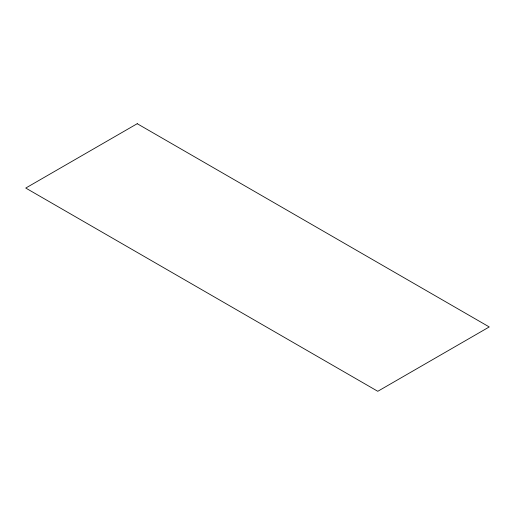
<?xml version="1.0" encoding="UTF-8"?>
<svg xmlns="http://www.w3.org/2000/svg" width="515" height="515" viewBox="0 0 515 515"><rect width="100%" height="100%" fill="white"/><g stroke="black" fill="none" stroke-linecap="round" stroke-linejoin="round"><path stroke-width="0.77" d="M137.222 123.703L25.75 188.059L377.778 391.297L489.25 326.941L137.222 123.703"/></g></svg>
